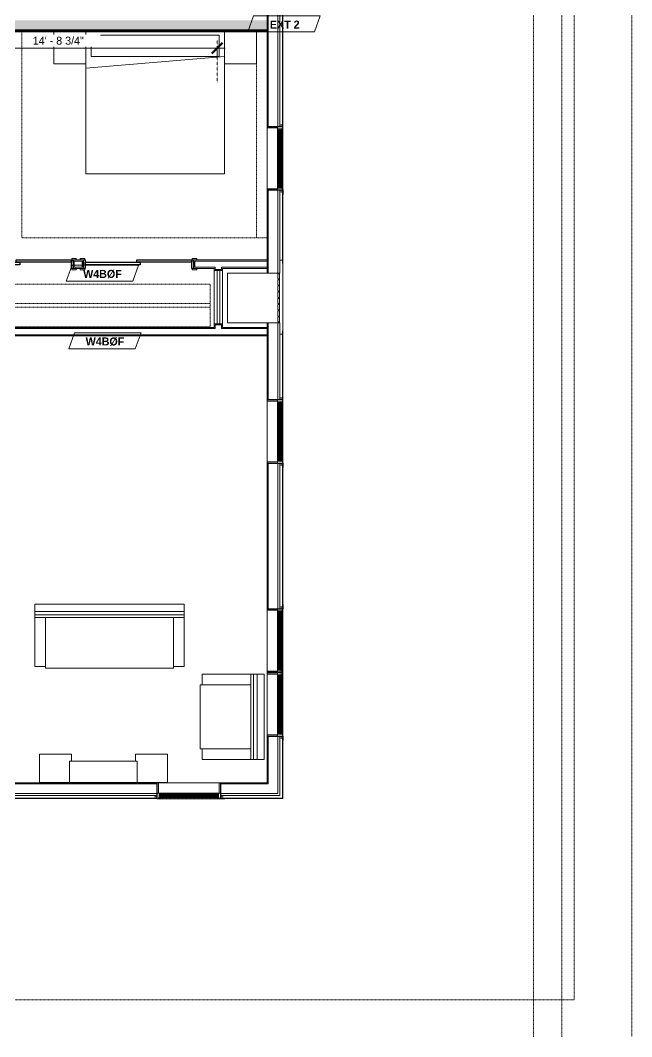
# Model space of a CAD drawing. Header units: inches. Extents: x -4010 to -1872, y 9846 to 12241.
# Drawn here: x -2216 to -1872, y 9846 to 10418 of the extents above; entities that cross this region are included whole.
import ezdxf

# ---------------------------------------------------------------- set-up
doc = ezdxf.new("R2010")
doc.units = ezdxf.units.IN
doc.header["$MEASUREMENT"] = 0
for name, pattern in [('Aligning Line 1_8_', [0.25, 0.125, -0.125]), ('Aligning Line 1_8__2_', [0.25, 0.125, -0.125]), ('Dash', [0.25, 0.125, -0.125]), ('Dash 3_32_', [0.1875, 0.09375, -0.09375])]:
    doc.linetypes.add(name, pattern=pattern)
for name, color, linetype, lineweight in [('0-1', 7, 'Continuous', 5), ('0-2', 7, 'Continuous', 9), ('A-ANNO-DIMS', 211, 'Continuous', 9), ('A-ANNO-DIMS-48', 211, 'Continuous', 9), ('A-DETL-1', 90, 'Dash 3_32_', 18), ('A-DETL-GENF-HDLN-1', 7, 'Dash', 9), ('A-DETL-GENF-HDLN-2', 1, 'Continuous', 18), ('A-DOOR-3', 31, 'Continuous', 9), ('A-DOOR-4', 31, 'Continuous', 30), ('A-DOOR-FRAM-3', 31, 'Continuous', 30), ('A-GENM-1', 7, 'Continuous', 9), ('A-GLAZ', 151, 'Continuous', 18), ('A-GLAZ-1', 10, 'Continuous', 30), ('A-GLAZ-2', 7, 'Continuous', 9), ('A-WALL', 113, 'Continuous', 18), ('A-WALL-1', 7, 'Continuous', 9), ('A-WALL-2', 250, 'Continuous', 18), ('A-WALL-3', 113, 'Continuous', 9), ('A-WALL-IDEN', 211, 'Continuous', 9), ('G-ANNO-SYMB-1', 147, 'Aligning Line 1_8_', 9), ('G-ANNO-SYMB-2', 147, 'Aligning Line 1_8__2_', 9), ('I-FURN', 30, 'Continuous', 9), ('I-FURN-HDLN', 30, 'Dash', 9), ('I-WALL-1', 21, 'Continuous', 18), ('I-WALL-2', 241, 'Continuous', 5), ('I-WALL-3', 7, 'Continuous', 9), ('Q-CASE', 31, 'Continuous', 9), ('Q-CASE-HDLN', 31, 'Dash', 9)]:
    doc.layers.add(name, color=color, linetype=linetype, lineweight=lineweight)
doc.styles.add('Century Gothic', font='ufonts.com_century-gothic.ttf', dxfattribs={"height": 4.5})
doc.styles.add('Century Gothic_B', font='GOTHICB.TTF', dxfattribs={"height": 4.5})
doc.dimstyles.new('OD_1__HACK_2', dxfattribs={"dimscale": 12, "dimtxt": 4.698757, "dimasz": 0.5, "dimexe": 0.375, "dimexo": 0.25, "dimgap": 0.0625, "dimtad": 1, "dimdec": 4, "dimrnd": 0.0625, "dimzin": 3, "dimdsep": 46, "dimlunit": 4, "dimtxsty": 'Century Gothic', "dimblk1": 'OBLIQUE', "dimblk2": 'OBLIQUE', "dimsah": 1, "dimcen": 0.09, "dimdle": 0.375, "dimazin": 0, "dimtfac": 1, "dimtdec": 4, "dimtix": 1, "dimtmove": 0, "dimatfit": 3, "dimfxl": 1, "dimtvp": 1, "dimtfill": 1, "dimfrac": 2, "dimtolj": 1, "dimtzin": 0, "dimarcsym": 2})

# ---------------------------------------------------------------- blocks, each defined once
blk = doc.blocks.new('Perforated Panel at Magic-Pak - hvac panel - 3rd floor-2505075-UNITS PLANS - 3RD FLOOR')
at = {"layer": 'A-GLAZ-2'}
for p, q in [((19.01, 4.44), (-19.01, 4.44)), ((-19.01, 4.37), (19.01, 4.37))]:
    blk.add_line(p, q, dxfattribs=at)
blk = doc.blocks.new('Window-Double_Hung-Marvin-Essential - ESDH3066 - 3rd floor-3033826-UNITS PLANS - 3RD FLOOR')
at = {"layer": 'A-DETL-GENF-HDLN-1'}
blk.add_line((16.1, 4.47), (-16.5, 4.47), dxfattribs=at)
at = {"layer": 'A-DETL-GENF-HDLN-2'}
for p, q in [((-19.25, 3.48), (-19.25, 3.44)), ((-17.75, 3.48), (-19.25, 3.48)), ((-19.25, 3.44), (-17.9, 3.44)), ((-17.9, 3.44), (-17.9, 3.33)), ((-17.9, 3.33), (-17.75, 3.33)), ((-17.75, 4.53), (-17.16, 4.53)), ((-17.75, 4.53), (-17.75, 1.44)), ((-16.72, 1.44), (-17.75, 1.44)), ((-17.08, 4.12), (-17.16, 4.53)), ((-17.13, 1.41), (-17.13, -4.44)), ((-17.08, 4.12), (-16.19, 4.12)), ((-16.85, 4.5), (-16.85, 4.12)), ((-16.3, 4.5), (-16.85, 4.5)), ((-16.38, 4.02), (-16.72, 4.02)), ((-16.72, 4.02), (-16.72, 1.44)), ((-15.34, 3.94), (-16.56, 3.94)), ((-16.56, 3), (-16.56, 3.94)), ((-16.56, 3), (-15.34, 3)), ((-15.34, 2.72), (-16.56, 2.72)), ((-16.56, 1.78), (-16.56, 2.72)), ((-16.56, 1.78), (-15.34, 1.78)), ((-16.38, 4.12), (-16.38, 4.02)), ((-16.3, 4.26), (-16.3, 4.5)), ((-16.18, 4.26), (-16.3, 4.26)), ((-16.19, 4.22), (-16.1, 4.22)), ((-16.19, 4.12), (-16.19, 4.22)), ((-16.18, 4.47), (-16.1, 4.47)), ((-16.18, 4.47), (-16.18, 4.26)), ((-16.1, 4.22), (-16.1, 4.47)), ((-15.94, 3.12), (-15.94, 3.84)), ((-15.94, 3.84), (-15.28, 3.84)), ((-15.28, 3.12), (-15.94, 3.12)), ((-15.94, 1.9), (-15.94, 2.62)), ((-15.94, 2.62), (-15.28, 2.62)), ((-15.28, 1.9), (-15.94, 1.9)), ((-15.84, 3.13), (-15.84, 3.82)), ((-15.84, 1.91), (-15.84, 2.6)), ((-15.54, 3.26), (-15.54, 3.7)), ((-15.54, 2.04), (-15.54, 2.48)), ((-15.34, 3.94), (-15.28, 3.88)), ((-15.34, 3), (-15.28, 3.06)), ((-15.34, 2.72), (-15.28, 2.66)), ((-15.34, 1.78), (-15.28, 1.84)), ((-15.28, 3.84), (-15.28, 3.88)), ((-15.28, 3.06), (-15.28, 3.12)), ((-15.28, 2.62), (-15.28, 2.66)), ((-15.28, 1.84), (-15.28, 1.9)), ((15.34, 3.94), (15.28, 3.88)), ((15.28, 3.84), (15.28, 3.88)), ((15.94, 3.84), (15.28, 3.84)), ((15.28, 3.06), (15.28, 3.12)), ((15.28, 3.12), (15.94, 3.12)), ((15.34, 3), (15.28, 3.06)), ((15.34, 2.72), (15.28, 2.66)), ((15.28, 2.62), (15.28, 2.66)), ((15.94, 2.62), (15.28, 2.62)), ((15.28, 1.84), (15.28, 1.9)), ((15.28, 1.9), (15.94, 1.9)), ((15.34, 1.78), (15.28, 1.84)), ((15.34, 3.94), (16.56, 3.94)), ((16.56, 3), (15.34, 3)), ((15.34, 2.72), (16.56, 2.72)), ((16.56, 1.78), (15.34, 1.78)), ((15.54, 3.26), (15.54, 3.7)), ((15.54, 2.04), (15.54, 2.48)), ((15.84, 3.13), (15.84, 3.82)), ((15.84, 1.91), (15.84, 2.6)), ((15.94, 3.12), (15.94, 3.84)), ((15.94, 1.9), (15.94, 2.62)), ((16.18, 4.47), (16.1, 4.47)), ((16.1, 4.22), (16.1, 4.47)), ((16.19, 4.22), (16.1, 4.22)), ((16.18, 4.47), (16.18, 4.26)), ((16.18, 4.26), (16.3, 4.26)), ((16.19, 4.12), (16.19, 4.22)), ((17.08, 4.12), (16.19, 4.12)), ((16.3, 4.26), (16.3, 4.5)), ((16.3, 4.5), (16.85, 4.5)), ((16.38, 4.12), (16.38, 4.02)), ((16.38, 4.02), (16.72, 4.02)), ((16.56, 3), (16.56, 3.94)), ((16.56, 1.78), (16.56, 2.72)), ((16.72, 4.02), (16.72, 1.44)), ((16.72, 1.44), (17.75, 1.44)), ((16.85, 4.5), (16.85, 4.12)), ((17.08, 4.12), (17.16, 4.53)), ((17.12, -4.44), (17.12, 1.41)), ((17.75, 4.53), (17.16, 4.53)), ((17.75, 4.53), (17.75, 1.44)), ((17.75, 3.48), (19.25, 3.48)), ((17.9, 3.33), (17.75, 3.33)), ((17.9, 3.44), (17.9, 3.33)), ((19.25, 3.44), (17.9, 3.44)), ((19.25, 3.48), (19.25, 3.44)), ((-17.13, -4.44), (-17.75, -4.44)), ((17.12, -4.44), (17.75, -4.44))]:
    blk.add_line(p, q, dxfattribs=at)
at = {"layer": 'A-GLAZ'}
for p, q in [((15.84, 3.82), (-15.84, 3.82)), ((15.84, 3.7), (-15.84, 3.7)), ((15.84, 3.26), (-15.84, 3.26)), ((15.84, 3.13), (-15.84, 3.13)), ((15.84, 2.6), (-15.84, 2.6)), ((15.84, 2.48), (-15.84, 2.48)), ((15.84, 2.04), (-15.84, 2.04)), ((15.84, 1.91), (-15.84, 1.91))]:
    blk.add_line(p, q, dxfattribs=at)
at = {"layer": 'A-GLAZ-1'}
for p, q in [((-17.75, 4.53), (-17.75, 1.44)), ((-17.75, 1.41), (-17.75, -4.44)), ((17.75, 1.44), (17.75, 4.53)), ((17.75, -4.44), (17.75, 1.41))]:
    blk.add_line(p, q, dxfattribs=at)
at = {"layer": 'A-GLAZ-2'}
for p, q in [((17.75, 4.53), (-17.75, 4.53)), ((-17.75, 1.44), (17.75, 1.44)), ((20.27, 4.69), (17.75, 4.69)), ((17.75, 4.69), (17.75, 4.53)), ((17.75, 4.44), (20.27, 4.44)), ((20.27, 4.44), (20.27, 4.69)), ((-17.75, -4.44), (17.75, -4.44))]:
    blk.add_line(p, q, dxfattribs=at)
blk = doc.blocks.new('V-Series_EWC4_SPVU_RFA_2015 - 2ND AND 3RD FLOOR-2226480-UNITS PLANS - 3RD FLOOR')
at = {"layer": 'A-GENM-1'}
for p, q in [((-3829.54, 11738.59), (-3858.97, 11738.59)), ((-3858.97, 11738.59), (-3858.97, 11738.15)), ((-3858.97, 11735.36), (-3858.97, 11738.15)), ((-3858.97, 11738.15), (-3857.97, 11738.15)), ((-3857.97, 11738.15), (-3857.97, 11735.36)), ((-3829.54, 11710.71), (-3829.54, 11738.59)), ((-3857.97, 11735.36), (-3858.97, 11735.36)), ((-3858.97, 11735.36), (-3858.97, 11734.86)), ((-3858.97, 11731.87), (-3858.97, 11734.86)), ((-3858.97, 11734.86), (-3857.97, 11734.86)), ((-3857.97, 11731.87), (-3858.97, 11731.87)), ((-3858.97, 11731.87), (-3858.97, 11731.37)), ((-3858.97, 11728.39), (-3858.97, 11731.37)), ((-3858.97, 11731.37), (-3857.97, 11731.37)), ((-3857.97, 11734.86), (-3857.97, 11731.87)), ((-3857.97, 11731.37), (-3857.97, 11728.39)), ((-3857.97, 11728.39), (-3858.97, 11728.39)), ((-3858.97, 11728.39), (-3858.97, 11727.89)), ((-3858.97, 11724.9), (-3858.97, 11727.89)), ((-3858.97, 11727.89), (-3857.97, 11727.89)), ((-3857.97, 11727.89), (-3857.97, 11724.9)), ((-3857.97, 11724.9), (-3858.97, 11724.9)), ((-3858.97, 11724.9), (-3858.97, 11724.4)), ((-3858.97, 11721.42), (-3858.97, 11724.4)), ((-3858.97, 11724.4), (-3857.97, 11724.4)), ((-3857.97, 11721.42), (-3858.97, 11721.42)), ((-3858.97, 11721.42), (-3858.97, 11720.92)), ((-3858.97, 11717.93), (-3858.97, 11720.92)), ((-3858.97, 11720.92), (-3857.97, 11720.92)), ((-3857.97, 11724.4), (-3857.97, 11721.42)), ((-3857.97, 11720.92), (-3857.97, 11717.93)), ((-3857.97, 11717.93), (-3858.97, 11717.93)), ((-3858.97, 11717.93), (-3858.97, 11717.43)), ((-3858.97, 11714.45), (-3858.97, 11717.43)), ((-3858.97, 11717.43), (-3857.97, 11717.43)), ((-3857.97, 11714.45), (-3858.97, 11714.45)), ((-3858.97, 11714.45), (-3858.97, 11713.95)), ((-3858.97, 11711.15), (-3858.97, 11713.95)), ((-3858.97, 11713.95), (-3857.97, 11713.95)), ((-3857.97, 11717.43), (-3857.97, 11714.45)), ((-3857.97, 11713.95), (-3857.97, 11711.15)), ((-3857.97, 11711.15), (-3858.97, 11711.15)), ((-3858.97, 11711.15), (-3858.97, 11710.71)), ((-3858.97, 11710.71), (-3829.54, 11710.71))]:
    blk.add_line(p, q, dxfattribs=at)
blk = doc.blocks.new('Window-Double_Hung-Marvin-Essential - ESDH3066 - 3rd floor-3033828-UNITS PLANS - 3RD FLOOR')
at = {"layer": 'A-DETL-GENF-HDLN-1'}
blk.add_line((16.1, -4.47), (-16.5, -4.47), dxfattribs=at)
at = {"layer": 'A-DETL-GENF-HDLN-2'}
for p, q in [((-17.13, 4.44), (-17.75, 4.44)), ((-17.13, -1.41), (-17.13, 4.44)), ((17.12, 4.44), (17.75, 4.44)), ((17.12, 4.44), (17.12, -1.41)), ((-19.25, -3.48), (-19.25, -3.44)), ((-19.25, -3.44), (-17.9, -3.44)), ((-17.75, -3.48), (-19.25, -3.48)), ((-17.9, -3.44), (-17.9, -3.33)), ((-17.9, -3.33), (-17.75, -3.33)), ((-16.72, -1.44), (-17.75, -1.44)), ((-17.75, -4.53), (-17.75, -1.44)), ((-17.75, -4.53), (-17.16, -4.53)), ((-17.08, -4.12), (-17.16, -4.53)), ((-17.08, -4.12), (-16.19, -4.12)), ((-16.85, -4.5), (-16.85, -4.12)), ((-16.3, -4.5), (-16.85, -4.5)), ((-16.72, -4.02), (-16.72, -1.44)), ((-16.38, -4.02), (-16.72, -4.02)), ((-16.56, -1.78), (-15.34, -1.78)), ((-16.56, -1.78), (-16.56, -2.72)), ((-15.34, -2.72), (-16.56, -2.72)), ((-16.56, -3), (-15.34, -3)), ((-16.56, -3), (-16.56, -3.94)), ((-15.34, -3.94), (-16.56, -3.94)), ((-16.38, -4.12), (-16.38, -4.02)), ((-16.18, -4.26), (-16.3, -4.26)), ((-16.3, -4.26), (-16.3, -4.5)), ((-16.19, -4.12), (-16.19, -4.22)), ((-16.19, -4.22), (-16.1, -4.22)), ((-16.18, -4.47), (-16.18, -4.26)), ((-16.18, -4.47), (-16.1, -4.47)), ((-16.1, -4.22), (-16.1, -4.47)), ((-15.28, -1.9), (-15.94, -1.9)), ((-15.94, -1.9), (-15.94, -2.62)), ((-15.94, -2.62), (-15.28, -2.62)), ((-15.28, -3.12), (-15.94, -3.12)), ((-15.94, -3.12), (-15.94, -3.84)), ((-15.94, -3.84), (-15.28, -3.84)), ((-15.84, -1.91), (-15.84, -2.6)), ((-15.84, -3.13), (-15.84, -3.82)), ((-15.54, -2.04), (-15.54, -2.48)), ((-15.54, -3.26), (-15.54, -3.7)), ((-15.34, -1.78), (-15.28, -1.84)), ((-15.34, -2.72), (-15.28, -2.66)), ((-15.34, -3), (-15.28, -3.06)), ((-15.34, -3.94), (-15.28, -3.88)), ((-15.28, -1.84), (-15.28, -1.9)), ((-15.28, -2.62), (-15.28, -2.66)), ((-15.28, -3.06), (-15.28, -3.12)), ((-15.28, -3.84), (-15.28, -3.88)), ((15.34, -1.78), (15.28, -1.84)), ((15.28, -1.84), (15.28, -1.9)), ((15.28, -1.9), (15.94, -1.9)), ((15.28, -2.62), (15.28, -2.66)), ((15.94, -2.62), (15.28, -2.62)), ((15.34, -2.72), (15.28, -2.66)), ((15.34, -3), (15.28, -3.06)), ((15.28, -3.06), (15.28, -3.12)), ((15.28, -3.12), (15.94, -3.12)), ((15.28, -3.84), (15.28, -3.88)), ((15.94, -3.84), (15.28, -3.84)), ((15.34, -3.94), (15.28, -3.88)), ((16.56, -1.78), (15.34, -1.78)), ((15.34, -2.72), (16.56, -2.72)), ((16.56, -3), (15.34, -3)), ((15.34, -3.94), (16.56, -3.94)), ((15.54, -2.04), (15.54, -2.48)), ((15.54, -3.26), (15.54, -3.7)), ((15.84, -1.91), (15.84, -2.6)), ((15.84, -3.13), (15.84, -3.82)), ((15.94, -1.9), (15.94, -2.62)), ((15.94, -3.12), (15.94, -3.84)), ((16.19, -4.22), (16.1, -4.22)), ((16.1, -4.22), (16.1, -4.47)), ((16.18, -4.47), (16.1, -4.47)), ((16.18, -4.47), (16.18, -4.26)), ((16.18, -4.26), (16.3, -4.26)), ((17.08, -4.12), (16.19, -4.12)), ((16.19, -4.12), (16.19, -4.22)), ((16.3, -4.26), (16.3, -4.5)), ((16.3, -4.5), (16.85, -4.5)), ((16.38, -4.12), (16.38, -4.02)), ((16.38, -4.02), (16.72, -4.02)), ((16.56, -1.78), (16.56, -2.72)), ((16.56, -3), (16.56, -3.94)), ((16.72, -4.02), (16.72, -1.44)), ((16.72, -1.44), (17.75, -1.44)), ((16.85, -4.5), (16.85, -4.12)), ((17.08, -4.12), (17.16, -4.53)), ((17.75, -4.53), (17.16, -4.53)), ((17.75, -4.53), (17.75, -1.44)), ((17.9, -3.33), (17.75, -3.33)), ((17.75, -3.48), (19.25, -3.48)), ((17.9, -3.44), (17.9, -3.33)), ((19.25, -3.44), (17.9, -3.44)), ((19.25, -3.48), (19.25, -3.44))]:
    blk.add_line(p, q, dxfattribs=at)
at = {"layer": 'A-GLAZ'}
for p, q in [((15.84, -1.91), (-15.84, -1.91)), ((15.84, -2.04), (-15.84, -2.04)), ((15.84, -2.48), (-15.84, -2.48)), ((15.84, -2.6), (-15.84, -2.6)), ((15.84, -3.13), (-15.84, -3.13)), ((15.84, -3.26), (-15.84, -3.26)), ((15.84, -3.7), (-15.84, -3.7)), ((15.84, -3.82), (-15.84, -3.82))]:
    blk.add_line(p, q, dxfattribs=at)
at = {"layer": 'A-GLAZ-1'}
for p, q in [((-17.75, -1.41), (-17.75, 4.44)), ((17.75, 4.44), (17.75, -1.41)), ((-17.75, -4.53), (-17.75, -1.44)), ((17.75, -1.44), (17.75, -4.53))]:
    blk.add_line(p, q, dxfattribs=at)
at = {"layer": 'A-GLAZ-2'}
for p, q in [((-17.75, 4.44), (17.75, 4.44)), ((-17.75, -1.44), (17.75, -1.44)), ((17.75, -4.53), (-17.75, -4.53)), ((17.75, -4.44), (20.27, -4.44)), ((17.75, -4.69), (17.75, -4.53)), ((20.27, -4.69), (17.75, -4.69)), ((20.27, -4.44), (20.27, -4.69))]:
    blk.add_line(p, q, dxfattribs=at)
blk = doc.blocks.new('Window-Double_Hung-Marvin-Essential - ESDH3066 - 3rd floor-3033829-UNITS PLANS - 3RD FLOOR')
at = {"layer": 'A-DETL-GENF-HDLN-1'}
blk.add_line((16.1, -4.47), (-16.5, -4.47), dxfattribs=at)
at = {"layer": 'A-DETL-GENF-HDLN-2'}
for p, q in [((-17.13, 4.44), (-17.75, 4.44)), ((-17.13, -1.41), (-17.13, 4.44)), ((17.12, 4.44), (17.75, 4.44)), ((17.12, 4.44), (17.12, -1.41)), ((-19.25, -3.48), (-19.25, -3.44)), ((-19.25, -3.44), (-17.9, -3.44)), ((-17.75, -3.48), (-19.25, -3.48)), ((-17.9, -3.44), (-17.9, -3.33)), ((-17.9, -3.33), (-17.75, -3.33)), ((-16.72, -1.44), (-17.75, -1.44)), ((-17.75, -4.53), (-17.75, -1.44)), ((-17.75, -4.53), (-17.16, -4.53)), ((-17.08, -4.12), (-17.16, -4.53)), ((-17.08, -4.12), (-16.19, -4.12)), ((-16.85, -4.5), (-16.85, -4.12)), ((-16.3, -4.5), (-16.85, -4.5)), ((-16.72, -4.02), (-16.72, -1.44)), ((-16.38, -4.02), (-16.72, -4.02)), ((-16.56, -1.78), (-15.34, -1.78)), ((-16.56, -1.78), (-16.56, -2.72)), ((-15.34, -2.72), (-16.56, -2.72)), ((-16.56, -3), (-15.34, -3)), ((-16.56, -3), (-16.56, -3.94)), ((-15.34, -3.94), (-16.56, -3.94)), ((-16.38, -4.12), (-16.38, -4.02)), ((-16.18, -4.26), (-16.3, -4.26)), ((-16.3, -4.26), (-16.3, -4.5)), ((-16.19, -4.12), (-16.19, -4.22)), ((-16.19, -4.22), (-16.1, -4.22)), ((-16.18, -4.47), (-16.18, -4.26)), ((-16.18, -4.47), (-16.1, -4.47)), ((-16.1, -4.22), (-16.1, -4.47)), ((-15.28, -1.9), (-15.94, -1.9)), ((-15.94, -1.9), (-15.94, -2.62)), ((-15.94, -2.62), (-15.28, -2.62)), ((-15.28, -3.12), (-15.94, -3.12)), ((-15.94, -3.12), (-15.94, -3.84)), ((-15.94, -3.84), (-15.28, -3.84)), ((-15.84, -1.91), (-15.84, -2.6)), ((-15.84, -3.13), (-15.84, -3.82)), ((-15.54, -2.04), (-15.54, -2.48)), ((-15.54, -3.26), (-15.54, -3.7)), ((-15.34, -1.78), (-15.28, -1.84)), ((-15.34, -2.72), (-15.28, -2.66)), ((-15.34, -3), (-15.28, -3.06)), ((-15.34, -3.94), (-15.28, -3.88)), ((-15.28, -1.84), (-15.28, -1.9)), ((-15.28, -2.62), (-15.28, -2.66)), ((-15.28, -3.06), (-15.28, -3.12)), ((-15.28, -3.84), (-15.28, -3.88)), ((15.34, -1.78), (15.28, -1.84)), ((15.28, -1.84), (15.28, -1.9)), ((15.28, -1.9), (15.94, -1.9)), ((15.28, -2.62), (15.28, -2.66)), ((15.94, -2.62), (15.28, -2.62)), ((15.34, -2.72), (15.28, -2.66)), ((15.34, -3), (15.28, -3.06)), ((15.28, -3.06), (15.28, -3.12)), ((15.28, -3.12), (15.94, -3.12)), ((15.28, -3.84), (15.28, -3.88)), ((15.94, -3.84), (15.28, -3.84)), ((15.34, -3.94), (15.28, -3.88)), ((16.56, -1.78), (15.34, -1.78)), ((15.34, -2.72), (16.56, -2.72)), ((16.56, -3), (15.34, -3)), ((15.34, -3.94), (16.56, -3.94)), ((15.54, -2.04), (15.54, -2.48)), ((15.54, -3.26), (15.54, -3.7)), ((15.84, -1.91), (15.84, -2.6)), ((15.84, -3.13), (15.84, -3.82)), ((15.94, -1.9), (15.94, -2.62)), ((15.94, -3.12), (15.94, -3.84)), ((16.19, -4.22), (16.1, -4.22)), ((16.1, -4.22), (16.1, -4.47)), ((16.18, -4.47), (16.1, -4.47)), ((16.18, -4.47), (16.18, -4.26)), ((16.18, -4.26), (16.3, -4.26)), ((17.08, -4.12), (16.19, -4.12)), ((16.19, -4.12), (16.19, -4.22)), ((16.3, -4.26), (16.3, -4.5)), ((16.3, -4.5), (16.85, -4.5)), ((16.38, -4.12), (16.38, -4.02)), ((16.38, -4.02), (16.72, -4.02)), ((16.56, -1.78), (16.56, -2.72)), ((16.56, -3), (16.56, -3.94)), ((16.72, -4.02), (16.72, -1.44)), ((16.72, -1.44), (17.75, -1.44)), ((16.85, -4.5), (16.85, -4.12)), ((17.08, -4.12), (17.16, -4.53)), ((17.75, -4.53), (17.16, -4.53)), ((17.75, -4.53), (17.75, -1.44)), ((17.9, -3.33), (17.75, -3.33)), ((17.75, -3.48), (19.25, -3.48)), ((17.9, -3.44), (17.9, -3.33)), ((19.25, -3.44), (17.9, -3.44)), ((19.25, -3.48), (19.25, -3.44))]:
    blk.add_line(p, q, dxfattribs=at)
at = {"layer": 'A-GLAZ'}
for p, q in [((15.84, -1.91), (-15.84, -1.91)), ((15.84, -2.04), (-15.84, -2.04)), ((15.84, -2.48), (-15.84, -2.48)), ((15.84, -2.6), (-15.84, -2.6)), ((15.84, -3.13), (-15.84, -3.13)), ((15.84, -3.26), (-15.84, -3.26)), ((15.84, -3.7), (-15.84, -3.7)), ((15.84, -3.82), (-15.84, -3.82))]:
    blk.add_line(p, q, dxfattribs=at)
at = {"layer": 'A-GLAZ-1'}
for p, q in [((-17.75, -1.41), (-17.75, 4.44)), ((17.75, 4.44), (17.75, -1.41)), ((-17.75, -4.53), (-17.75, -1.44)), ((17.75, -1.44), (17.75, -4.53))]:
    blk.add_line(p, q, dxfattribs=at)
at = {"layer": 'A-GLAZ-2'}
for p, q in [((-17.75, 4.44), (17.75, 4.44)), ((-17.75, -1.44), (17.75, -1.44)), ((17.75, -4.53), (-17.75, -4.53)), ((17.75, -4.44), (20.27, -4.44)), ((17.75, -4.69), (17.75, -4.53)), ((20.27, -4.69), (17.75, -4.69)), ((20.27, -4.44), (20.27, -4.69))]:
    blk.add_line(p, q, dxfattribs=at)
blk = doc.blocks.new('CTR - 1st Phase - Shell_rvt-1-UNITS PLANS - 3RD FLOOR')
at = {"layer": 'A-WALL-1'}
for p, q in [((-2076.8, 10437.7), (-2076.8, 10358)), ((-2067.92, 10358), (-2067.92, 10435.18)), ((-2070.95, 10358), (-2070.92, 10358)), ((-2076.8, 10322.5), (-2076.8, 10275.73)), ((-2070.92, 10322.5), (-2070.95, 10322.5)), ((-2067.92, 10281.2), (-2067.92, 10319.98)), ((-2069.67, 10275.73), (-2069.67, 10282.95)), ((-2069.67, 10282.95), (-2068.17, 10282.95)), ((-2068.17, 10282.95), (-2068.17, 10281.2)), ((-2068.17, 10281.2), (-2067.92, 10281.2)), ((-2076.8, 10275.73), (-2069.67, 10275.73)), ((-2076.8, 10247.85), (-2076.8, 10204.4)), ((-2069.67, 10247.85), (-2076.8, 10247.85)), ((-2069.67, 10241.43), (-2069.67, 10247.85)), ((-2068.17, 10241.43), (-2069.67, 10241.43)), ((-2067.92, 10243.18), (-2068.17, 10243.18)), ((-2068.17, 10243.18), (-2068.17, 10241.43)), ((-2067.92, 10204.4), (-2067.92, 10243.18)), ((-2070.95, 10204.4), (-2070.92, 10204.4)), ((-2076.8, 10168.9), (-2076.8, 10086.8)), ((-2070.92, 10168.9), (-2070.95, 10168.9)), ((-2067.92, 10089.32), (-2067.92, 10166.38)), ((-2070.95, 10086.8), (-2070.92, 10086.8)), ((-2076.8, 10051.3), (-2076.8, 10050.8)), ((-2070.92, 10051.3), (-2070.95, 10051.3)), ((-2070.95, 10050.8), (-2070.92, 10050.8)), ((-2067.92, 10050.8), (-2067.92, 10051.3)), ((-2076.8, 10015.3), (-2076.8, 9989.06)), ((-2070.92, 10015.3), (-2070.95, 10015.3)), ((-2067.92, 9989.06), (-2067.92, 10012.78)), ((-2187.87, 9989.06), (-2256.63, 9989.06)), ((-2138.53, 9989.06), (-2149.87, 9989.06)), ((-2076.8, 9989.06), (-2103.03, 9989.06)), ((-2067.92, 9980.44), (-2067.92, 9989.06)), ((-2138.53, 9983.19), (-2138.53, 9983.22)), ((-2103.03, 9983.22), (-2103.03, 9983.19)), ((-2254.11, 9980.19), (-2138.53, 9980.19)), ((-2100.51, 9980.19), (-2067.92, 9980.19)), ((-2067.92, 9980.19), (-2067.92, 9980.44))]:
    blk.add_line(p, q, dxfattribs=at)
at = {"layer": 'A-WALL-2'}
for p, q in [((-2076.17, 10358), (-2076.17, 10437.7)), ((-2070.67, 10358), (-2070.67, 10437.7)), ((-2069.67, 10358), (-2069.67, 10437.7)), ((-2068.17, 10358), (-2068.17, 10437.7)), ((-2076.17, 10275.73), (-2076.17, 10322.5)), ((-2070.67, 10275.73), (-2070.67, 10322.5)), ((-2069.67, 10282.95), (-2069.67, 10322.5)), ((-2068.17, 10282.95), (-2068.17, 10322.5)), ((-2076.17, 10204.4), (-2076.17, 10247.85)), ((-2070.67, 10204.4), (-2070.67, 10247.85)), ((-2069.67, 10204.4), (-2069.67, 10241.43)), ((-2068.17, 10204.4), (-2068.17, 10241.43)), ((-2076.17, 10086.8), (-2076.17, 10168.9)), ((-2070.67, 10086.8), (-2070.67, 10168.9)), ((-2069.67, 10086.8), (-2069.67, 10168.9)), ((-2068.17, 10086.8), (-2068.17, 10168.9)), ((-2076.17, 10050.8), (-2076.17, 10051.3)), ((-2070.67, 10050.8), (-2070.67, 10051.3)), ((-2069.67, 10050.8), (-2069.67, 10051.3)), ((-2068.17, 10050.8), (-2068.17, 10051.3)), ((-2076.17, 9989.06), (-2076.17, 10015.3)), ((-2070.67, 9989.06), (-2070.67, 10015.3)), ((-2069.67, 9989.06), (-2069.67, 10015.3)), ((-2068.17, 9989.06), (-2068.17, 10015.3)), ((-2138.53, 9988.44), (-2256.63, 9988.44)), ((-2076.17, 9988.44), (-2103.03, 9988.44)), ((-2076.17, 9989.06), (-2076.17, 9988.44)), ((-2070.67, 9989.06), (-2070.67, 9988.44)), ((-2070.67, 9988.44), (-2070.67, 9982.94)), ((-2069.67, 9989.06), (-2069.67, 9982.94)), ((-2068.17, 9989.06), (-2068.17, 9981.94)), ((-2138.53, 9982.94), (-2256.63, 9982.94)), ((-2138.53, 9981.94), (-2256.63, 9981.94)), ((-2070.67, 9982.94), (-2103.03, 9982.94)), ((-2069.67, 9981.94), (-2103.03, 9981.94)), ((-2069.67, 9982.94), (-2069.67, 9981.94)), ((-2068.17, 9981.94), (-2068.17, 9980.44)), ((-2138.53, 9980.44), (-2256.63, 9980.44)), ((-2068.17, 9980.44), (-2103.03, 9980.44))]:
    blk.add_line(p, q, dxfattribs=at)
at = {"layer": 'G-ANNO-SYMB-1'}
blk.add_line((-1926.95, 12240.78), (-1926.95, 9846.24), dxfattribs=at)
at = {"layer": '0-2'}
for name, p, rotation in [('Window-Double_Hung-Marvin-Essential - ESDH3066 - 3rd floor-3033826-UNITS PLANS - 3RD FLOOR', (-2072.36, 10340.25), 269.9999999999999), ('Perforated Panel at Magic-Pak - hvac panel - 3rd floor-2505075-UNITS PLANS - 3RD FLOOR', (-2072.36, 10262.19), 269.9999999999999), ('V-Series_EWC4_SPVU_RFA_2015 - 2ND AND 3RD FLOOR-2226480-UNITS PLANS - 3RD FLOOR', (-5928.65, 21986.44), 180), ('Window-Double_Hung-Marvin-Essential - ESDH3066 - 3rd floor-3033826-UNITS PLANS - 3RD FLOOR', (-2072.36, 10186.65), 269.9999999999999), ('Window-Double_Hung-Marvin-Essential - ESDH3066 - 3rd floor-3033828-UNITS PLANS - 3RD FLOOR', (-2072.36, 10069.05), 89.99999999999991), ('Window-Double_Hung-Marvin-Essential - ESDH3066 - 3rd floor-3033826-UNITS PLANS - 3RD FLOOR', (-2072.36, 10033.05), 269.9999999999999)]:
    blk.add_blockref(name, p, dxfattribs=dict(at, rotation=rotation))
blk.add_blockref('Window-Double_Hung-Marvin-Essential - ESDH3066 - 3rd floor-3033829-UNITS PLANS - 3RD FLOOR', (-2120.78, 9984.63), dxfattribs=at)
blk = doc.blocks.new('CTR - 1st Phase - Common Walls_rvt-1-UNITS PLANS - 3RD FLOOR')
at = {"layer": 'I-WALL-1'}
blk.add_hatch(color=256, dxfattribs=at).paths.add_polyline_path([(-2076.17, 10411.35), (-2076.17, 10411.98), (-2437.99, 10411.98), (-2438.62, 10411.35), (-2370.22, 10411.35), (-2370.22, 10411.54), (-2322.22, 10411.54), (-2322.22, 10411.35), (-2088.01, 10411.35)], flags=0)
at = {"layer": 'I-WALL-2'}
for points in [[(-2076.17, 10412.48), (-2076.17, 10417.98), (-2437.25, 10417.98), (-2435.06, 10415.79), (-2438.37, 10412.48), (-2088.01, 10412.48)], [(-2076.17, 10411.98), (-2076.17, 10412.48), (-2438.37, 10412.48), (-2438.87, 10411.98), (-2088.01, 10411.98)]]:
    blk.add_hatch(color=256, dxfattribs=at).paths.add_polyline_path(points, flags=0)
at = {"layer": 'A-WALL-2'}
for p, q in [((-2076.17, 10411.98), (-2437.99, 10411.98)), ((-2076.17, 10412.48), (-2437.49, 10412.48))]:
    blk.add_line(p, q, dxfattribs=at)
at = {"layer": 'G-ANNO-SYMB-1'}
for p, q in [((-1910.96, 12240.78), (-1910.96, 9846.24)), ((-1871.64, 11153.43), (-1871.64, 9846.24))]:
    blk.add_line(p, q, dxfattribs=at)
at = {"layer": 'I-WALL-3'}
for p, q in [((-2076.17, 10411.35), (-2076.17, 10420.23)), ((-2322.22, 10411.35), (-2076.17, 10411.35))]:
    blk.add_line(p, q, dxfattribs=at)
blk = doc.blocks.new('CTR - 1st Phase -Stairs _ Elevators_rvt-1-UNITS PLANS - 3RD FLOOR')
at = {"layer": 'G-ANNO-SYMB-1'}
blk.add_line((-1910.96, 12240.78), (-1910.96, 9846.24), dxfattribs=at)
blk = doc.blocks.new('CTR - 1st Phase - Structure_rvt-1-UNITS PLANS - 3RD FLOOR')
at = {"layer": 'G-ANNO-SYMB-2'}
for p, q in [((-1910.96, 12240.78), (-1910.96, 9846.24)), ((-1904.06, 12122.03), (-1904.06, 9867.01)), ((-1904.06, 9867.01), (-3864.19, 9867.01))]:
    blk.add_line(p, q, dxfattribs=at)
blk = doc.blocks.new('083100 - Access Doors and Panels - Type 1 - 083100 - Access Doors and Panels - Type 1-3696233-UNITS PLANS - 3RD FLOOR')
at = {"layer": 'A-DOOR-3'}
for p, q in [((-15, -0.75), (-15, 0.75)), ((-15, 0.75), (15, 0.75)), ((15, 0.75), (15, -0.75)), ((15, -0.75), (-15, -0.75))]:
    blk.add_line(p, q, dxfattribs=at)
blk = doc.blocks.new('SLIDING - FLUSH - 5-0 x 6-8-3203586-UNITS PLANS - 3RD FLOOR')
at = {"layer": 'A-DOOR-3'}
for p, q in [((-32.75, 3.25), (-30.25, 3.25)), ((-32.75, 2.5), (-32.75, 3.25)), ((-30.25, 2.5), (-32.75, 2.5)), ((-30.25, 3.25), (-30.25, 2.5)), ((30.25, 3.25), (32.75, 3.25)), ((30.25, 2.5), (30.25, 3.25)), ((32.75, 2.5), (30.25, 2.5)), ((32.75, 3.25), (32.75, 2.5)), ((-32.75, -2.25), (-30.25, -2.25)), ((-32.75, -3), (-32.75, -2.25)), ((-30.25, -3), (-32.75, -3)), ((-30.25, -2.25), (-30.25, -3)), ((30.25, -2.25), (32.75, -2.25)), ((30.25, -3), (30.25, -2.25)), ((32.75, -3), (30.25, -3)), ((32.75, -2.25), (32.75, -3))]:
    blk.add_line(p, q, dxfattribs=at)
at = {"layer": 'A-DOOR-4'}
for p, q in [((-1, -0.88), (-1, 0.5)), ((-1, 0.5), (30, 0.5)), ((30, 0.5), (30, -0.88)), ((-30, -2.25), (-30, -0.88)), ((-30, -0.88), (1, -0.88)), ((1, -2.25), (-30, -2.25)), ((30, -0.88), (-1, -0.88)), ((1, -0.88), (1, -2.25))]:
    blk.add_line(p, q, dxfattribs=at)
at = {"layer": 'A-DOOR-FRAM-3'}
for p, q in [((-31, -2.25), (-31, 2.5)), ((-31, 2.5), (-30, 2.5)), ((-30, 2.5), (-30, -2.25)), ((30, 2.5), (31, 2.5)), ((30, -2.25), (30, 2.5)), ((31, 2.5), (31, -2.25)), ((-30, -2.25), (-31, -2.25)), ((31, -2.25), (30, -2.25))]:
    blk.add_line(p, q, dxfattribs=at)
blk = doc.blocks.new('Entertainment_Center_14771 - Entertainment_Center_14771-V52-UNITS PLANS - 3RD FLOOR')
at = {"layer": 'I-FURN'}
for p, q in [((-18, 10), (-36, 10)), ((-36, 10), (-36, -6)), ((-34.85, 10.03), (-35.34, 10.03)), ((-35.34, 10.03), (-35.34, 10)), ((-34.85, 10), (-34.85, 10.03)), ((-18.66, 10.03), (-19.66, 10.03)), ((-19.66, 10.03), (-19.66, 10)), ((19, 6), (-19, 6)), ((-19, 6), (-19, -6)), ((-18.66, 10), (-18.66, 10.03)), ((-18, 6), (-18, 10)), ((36, 10), (18, 10)), ((18, 10), (18, 6)), ((18.66, 10.03), (18.66, 10)), ((19.66, 10.03), (18.66, 10.03)), ((19, -6), (19, 6)), ((19.66, 10), (19.66, 10.03)), ((35.34, 10.03), (34.85, 10.03)), ((34.85, 10.03), (34.85, 10)), ((35.34, 10), (35.34, 10.03)), ((36, -6), (36, 10)), ((-36, -6), (-19, -6)), ((-36, -6.12), (-36, -6)), ((-36, -6), (-19, -6)), ((-19, -6), (19, -6)), ((-19, -6.12), (-19, -6)), ((-19, -6), (19, -6)), ((19, -6.12), (-19, -6.12)), ((19, -6), (36, -6)), ((19, -6), (19, -6.12)), ((19, -6), (36, -6)), ((36, -6.12), (36, -6))]:
    blk.add_line(p, q, dxfattribs=at)
blk = doc.blocks.new('Couch-Both_Arms-Generic - 1-1372852-UNITS PLANS - 3RD FLOOR')
at = {"layer": 'I-FURN'}
for p, q in [((-42, 17.5), (-36, 17.5)), ((-42, -10), (-42, 17.5)), ((-36, 18.5), (36, 18.5)), ((-36, 17.5), (-36, 18.5)), ((-36, 17.5), (-36, -10)), ((36, 18.5), (36, 17.5)), ((36, 17.5), (42, 17.5)), ((36, -10), (36, 17.5)), ((42, 17.5), (42, -10)), ((-42, -10), (42, -10)), ((-42, -13.5), (-42, -10)), ((42, -10), (42, -13.5)), ((-42, -11.5), (42, -11.5)), ((-42, -13.5), (42, -13.5)), ((-42, -17.5), (-42, -13.5)), ((42, -13.5), (-42, -13.5)), ((42, -13.5), (42, -17.5)), ((42, -17.5), (-42, -17.5))]:
    blk.add_line(p, q, dxfattribs=at)
blk = doc.blocks.new('Couch-Both_Arms-Generic - 2-1523460-UNITS PLANS - 3RD FLOOR')
at = {"layer": 'I-FURN'}
for p, q in [((-24, 17.5), (-18, 17.5)), ((-24, -10), (-24, 17.5)), ((-18, 18.5), (18, 18.5)), ((-18, 17.5), (-18, 18.5)), ((-18, 17.5), (-18, -10)), ((18, 18.5), (18, 17.5)), ((18, 17.5), (24, 17.5)), ((18, -10), (18, 17.5)), ((24, 17.5), (24, -10)), ((-24, -10), (24, -10)), ((-24, -13.5), (-24, -10)), ((24, -10), (24, -13.5)), ((-24, -11.5), (24, -11.5)), ((-24, -13.5), (24, -13.5)), ((-24, -17.5), (-24, -13.5)), ((24, -13.5), (-24, -13.5)), ((24, -13.5), (24, -17.5)), ((24, -17.5), (-24, -17.5))]:
    blk.add_line(p, q, dxfattribs=at)
blk = doc.blocks.new('Bed-Standard - King 78_ x 80_-V53-UNITS PLANS - 3RD FLOOR')
at = {"layer": 'I-FURN'}
for p, q in [((-28.31, 38.03), (-28.31, -41.8)), ((-25.31, 36.2), (-25.31, 24.2)), ((-25.31, 36.2), (46.69, 36.2)), ((46.69, 36.2), (46.69, 24.2)), ((49.69, -41.8), (49.69, 38.03)), ((49.69, 24.2), (-28.31, 17.63)), ((-25.31, 24.2), (46.69, 24.2)), ((-28.31, -41.8), (49.69, -41.8))]:
    blk.add_line(p, q, dxfattribs=at)
at = {"layer": 'I-FURN-HDLN'}
for p, q in [((-64.31, 38.03), (-64.31, -77.8)), ((67.69, -77.8), (67.69, 38.03)), ((-64.31, -77.8), (73.69, -77.8))]:
    blk.add_line(p, q, dxfattribs=at)
blk = doc.blocks.new('Table-Night Stand - 18_ x 18_ x 24_-V54-UNITS PLANS - 3RD FLOOR')
at = {"layer": 'I-FURN'}
for p, q in [((18.15, 0), (18.15, 17.83)), ((0.15, 0), (18.15, 0))]:
    blk.add_line(p, q, dxfattribs=at)
blk = doc.blocks.new('Table-Night Stand - 18_ x 18_ x 24_-V55-UNITS PLANS - 3RD FLOOR')
at = {"layer": 'I-FURN'}
for p, q in [((0.15, 17.83), (0.15, 0)), ((0.15, 0), (18.15, 0))]:
    blk.add_line(p, q, dxfattribs=at)
blk = doc.blocks.new('OD_CW_Closet - OD_CW_Closet-3937332-UNITS PLANS - 3RD FLOOR')
at = {"layer": 'Q-CASE-HDLN'}
for p, q in [((144.59, 24), (0.74, 24)), ((0.74, 24), (0.74, 0)), ((144.59, 0), (144.59, 24)), ((0.74, 13), (144.59, 13)), ((0.74, 11), (144.59, 11)), ((0.74, 0), (144.59, 0))]:
    blk.add_line(p, q, dxfattribs=at)
blk = doc.blocks.new('DIMBLOCK21-UNITS PLANS - 3RD FLOOR')
at = {"layer": 'A-ANNO-DIMS-48', "lineweight": 50}
for p, q in [((-2281.6, 10402.19), (-2278.6, 10405.19)), ((-2104.82, 10402.19), (-2101.82, 10405.19)), ((-2281.6, 10402.19), (-2284.6, 10399.19)), ((-2104.82, 10402.19), (-2107.82, 10399.19))]:
    blk.add_line(p, q, dxfattribs=at)
at = {"layer": 'A-ANNO-DIMS-48'}
for p, q in [((-2281.6, 10403.43), (-2281.6, 10397.69)), ((-2281.6, 10402.19), (-2281.6, 10403.43)), ((-2281.6, 10402.19), (-2100.32, 10402.19)), ((-2104.82, 10403.43), (-2104.82, 10397.69)), ((-2104.82, 10402.19), (-2104.82, 10403.43))]:
    blk.add_line(p, q, dxfattribs=at)
at = {"layer": 'A-ANNO-DIMS-48', "color": 0, "insert": (-2208.57, 10408.71), "char_height": 4.5, "width": 36.8741, "attachment_point": 1, "line_spacing_factor": 0.984502, "style": 'Century Gothic', "bg_fill": 3, "box_fill_scale": 1.25, "bg_fill_color": 256, "bg_fill_true_color": 13158600, "bg_fill_transparency": 0}
blk.add_mtext('14\' - 8 3/4"', dxfattribs=at)
blk = doc.blocks.new('_Oblique')
at = {"color": 0, "linetype": 'ByBlock', "lineweight": -2}
blk.add_line((-0.5, -0.5), (0.5, 0.5), dxfattribs=at)
blk = doc.blocks.new('Wall Tag - Arch Wall-3956453-UNITS PLANS - 3RD FLOOR')
at = {"layer": 'A-WALL-IDEN'}
for p, q in [((-0.356, 0.094), (-0.424, -0.094)), ((0.424, 0.094), (-0.356, 0.094)), ((0.356, -0.094), (0.424, 0.094)), ((-0.424, -0.094), (0.356, -0.094))]:
    blk.add_line(p, q, dxfattribs=at)

msp = doc.modelspace()

# ---------------------------------------------------------------- linework, layer by layer
at = {"layer": 'A-DETL-1'}
msp.add_line((-2104.82374, 10406.78575), (-2104.82374, 10382.78575), dxfattribs=at)
at = {"layer": 'A-WALL'}
for p, q in [((-2180.72374, 10282.5394), (-2185.22374, 10282.5394)), ((-2185.22374, 10282.5394), (-2185.22374, 10279.0394)), ((-2185.22374, 10279.0394), (-2180.72374, 10279.0394)), ((-2180.72374, 10279.0394), (-2180.72374, 10282.5394)), ((-2117.47374, 10282.5394), (-2117.47374, 10279.0394)), ((-2076.17374, 10282.5394), (-2117.47374, 10282.5394)), ((-2117.47374, 10279.0394), (-2105.92374, 10279.0394)), ((-2105.92374, 10277.84888), (-2105.92374, 10279.0394)), ((-2102.42374, 10279.0394), (-2076.17374, 10279.0394)), ((-2102.42374, 10277.84888), (-2102.42374, 10279.0394)), ((-2105.92374, 10277.84888), (-2102.42374, 10277.84888)), ((-2258.07374, 10244.5394), (-2105.92374, 10244.5394)), ((-2105.92374, 10246.59888), (-2105.92374, 10244.5394)), ((-2102.42374, 10246.59888), (-2105.92374, 10246.59888)), ((-2102.42374, 10244.5394), (-2102.42374, 10246.59888)), ((-2102.42374, 10244.5394), (-2076.17374, 10244.5394)), ((-2258.07374, 10241.0394), (-2076.17374, 10241.0394))]:
    msp.add_line(p, q, dxfattribs=at)
at = {"layer": 'A-WALL-3'}
for p, q in [((-2180.09874, 10283.1644), (-2185.84874, 10283.1644)), ((-2185.84874, 10283.1644), (-2185.84874, 10278.4144)), ((-2180.09874, 10278.4144), (-2180.09874, 10283.1644)), ((-2076.17374, 10283.1644), (-2118.09874, 10283.1644)), ((-2118.09874, 10283.1644), (-2118.09874, 10278.4144)), ((-2076.17374, 10278.4144), (-2076.17374, 10283.1644)), ((-2185.84874, 10278.4144), (-2180.09874, 10278.4144)), ((-2118.09874, 10278.4144), (-2106.54874, 10278.4144)), ((-2106.54874, 10245.1644), (-2106.54874, 10278.4144)), ((-2106.54874, 10277.22388), (-2104.92374, 10277.22388)), ((-2103.42374, 10277.22388), (-2101.79874, 10277.22388)), ((-2101.79874, 10278.4144), (-2076.17374, 10278.4144)), ((-2101.79874, 10278.4144), (-2101.79874, 10245.1644)), ((-2106.54874, 10245.1644), (-2257.44874, 10245.1644)), ((-2104.92374, 10247.22388), (-2106.54874, 10247.22388)), ((-2101.79874, 10247.22388), (-2103.42374, 10247.22388)), ((-2076.17374, 10245.1644), (-2101.79874, 10245.1644)), ((-2076.17374, 10240.4144), (-2076.17374, 10245.1644)), ((-2257.44874, 10240.4144), (-2076.17374, 10240.4144))]:
    msp.add_line(p, q, dxfattribs=at)

# ---------------------------------------------------------------- block references
at = {"layer": '0-1'}
for name in ['CTR - 1st Phase - Common Walls_rvt-1-UNITS PLANS - 3RD FLOOR', 'CTR - 1st Phase - Shell_rvt-1-UNITS PLANS - 3RD FLOOR', 'CTR - 1st Phase -Stairs _ Elevators_rvt-1-UNITS PLANS - 3RD FLOOR', 'CTR - 1st Phase - Structure_rvt-1-UNITS PLANS - 3RD FLOOR']:
    msp.add_blockref(name, (0, 0), dxfattribs=at)
at = {"layer": 'A-DOOR-3'}
for name, p, rotation in [('SLIDING - FLUSH - 5-0 x 6-8-3203586-UNITS PLANS - 3RD FLOOR', (-2216.84874, 10280.9144), 180), ('SLIDING - FLUSH - 5-0 x 6-8-3203586-UNITS PLANS - 3RD FLOOR', (-2149.09874, 10280.9144), 180), ('083100 - Access Doors and Panels - Type 1 - 083100 - Access Doors and Panels - Type 1-3696233-UNITS PLANS - 3RD FLOOR', (-2104.17374, 10262.22388), 269.9999999998496)]:
    msp.add_blockref(name, p, dxfattribs=dict(at, rotation=rotation))
at = {"layer": 'A-WALL-IDEN', "xscale": 47.99999999999997, "yscale": 47.99999999999997, "zscale": 47.99999999999997}
for p in [(-2067.23421, 10415.9144), (-2169.3915, 10275.66237), (-2167.99874, 10237.66237)]:
    msp.add_blockref('Wall Tag - Arch Wall-3956453-UNITS PLANS - 3RD FLOOR', p, dxfattribs=at)
at = {"layer": 'I-FURN'}
for name, p in [('Bed-Standard - King 78_ x 80_-V53-UNITS PLANS - 3RD FLOOR', (-2150.48726, 10373.31955)), ('Table-Night Stand - 18_ x 18_ x 24_-V55-UNITS PLANS - 3RD FLOOR', (-2196.94573, 10393.52447)), ('Table-Night Stand - 18_ x 18_ x 24_-V54-UNITS PLANS - 3RD FLOOR', (-2100.94573, 10393.52447)), ('Entertainment_Center_14771 - Entertainment_Center_14771-V52-UNITS PLANS - 3RD FLOOR', (-2168.87076, 9995.1894))]:
    msp.add_blockref(name, p, dxfattribs=at)
for name, p, rotation in [('Couch-Both_Arms-Generic - 1-1372852-UNITS PLANS - 3RD FLOOR', (-2165.36049, 10071.9644), 180), ('Couch-Both_Arms-Generic - 2-1523460-UNITS PLANS - 3RD FLOOR', (-2095.86049, 10026.1394), 89.99999999999646)]:
    msp.add_blockref(name, p, dxfattribs=dict(at, rotation=rotation))
at = {"layer": 'Q-CASE', "rotation": 180}
msp.add_blockref('OD_CW_Closet - OD_CW_Closet-3937332-UNITS PLANS - 3RD FLOOR', (-2107.98603, 10269.57388), dxfattribs=at)

# ---------------------------------------------------------------- texts
at = {"layer": 'A-WALL-IDEN', "char_height": 4.5, "attachment_point": 1, "style": 'Century Gothic_B'}
for s, insert, width in [('EXT 2', (-2075.18565, 10417.7857), 19.089), ('W4BØF', (-2180.21538, 10277.53367), 26.058), ('W4BØF', (-2178.82262, 10239.53367), 26.058)]:
    msp.add_mtext(s, dxfattribs=dict(at, insert=insert, width=width))

# ---------------------------------------------------------------- next in the draw order: dimensions: what is measured, and where the dimension line sits
at = {"layer": 'A-ANNO-DIMS'}
dim = msp.add_linear_dim(base=(-2104.823737, 10402.19088), p1=(-2281.595688, 10406.433521), p2=(-2104.823737, 10406.433521), dimstyle='OD_1__HACK_2', override={"dimpost": '<>', "dimfxl": 176.771952}, dxfattribs=at)
dim.commit()
dim.dimension.update_dxf_attribs({"geometry": 'DIMBLOCK21-UNITS PLANS - 3RD FLOOR', "text_midpoint": (-2193.209712, 10405.553388)})

doc.saveas('drawing.dxf')
